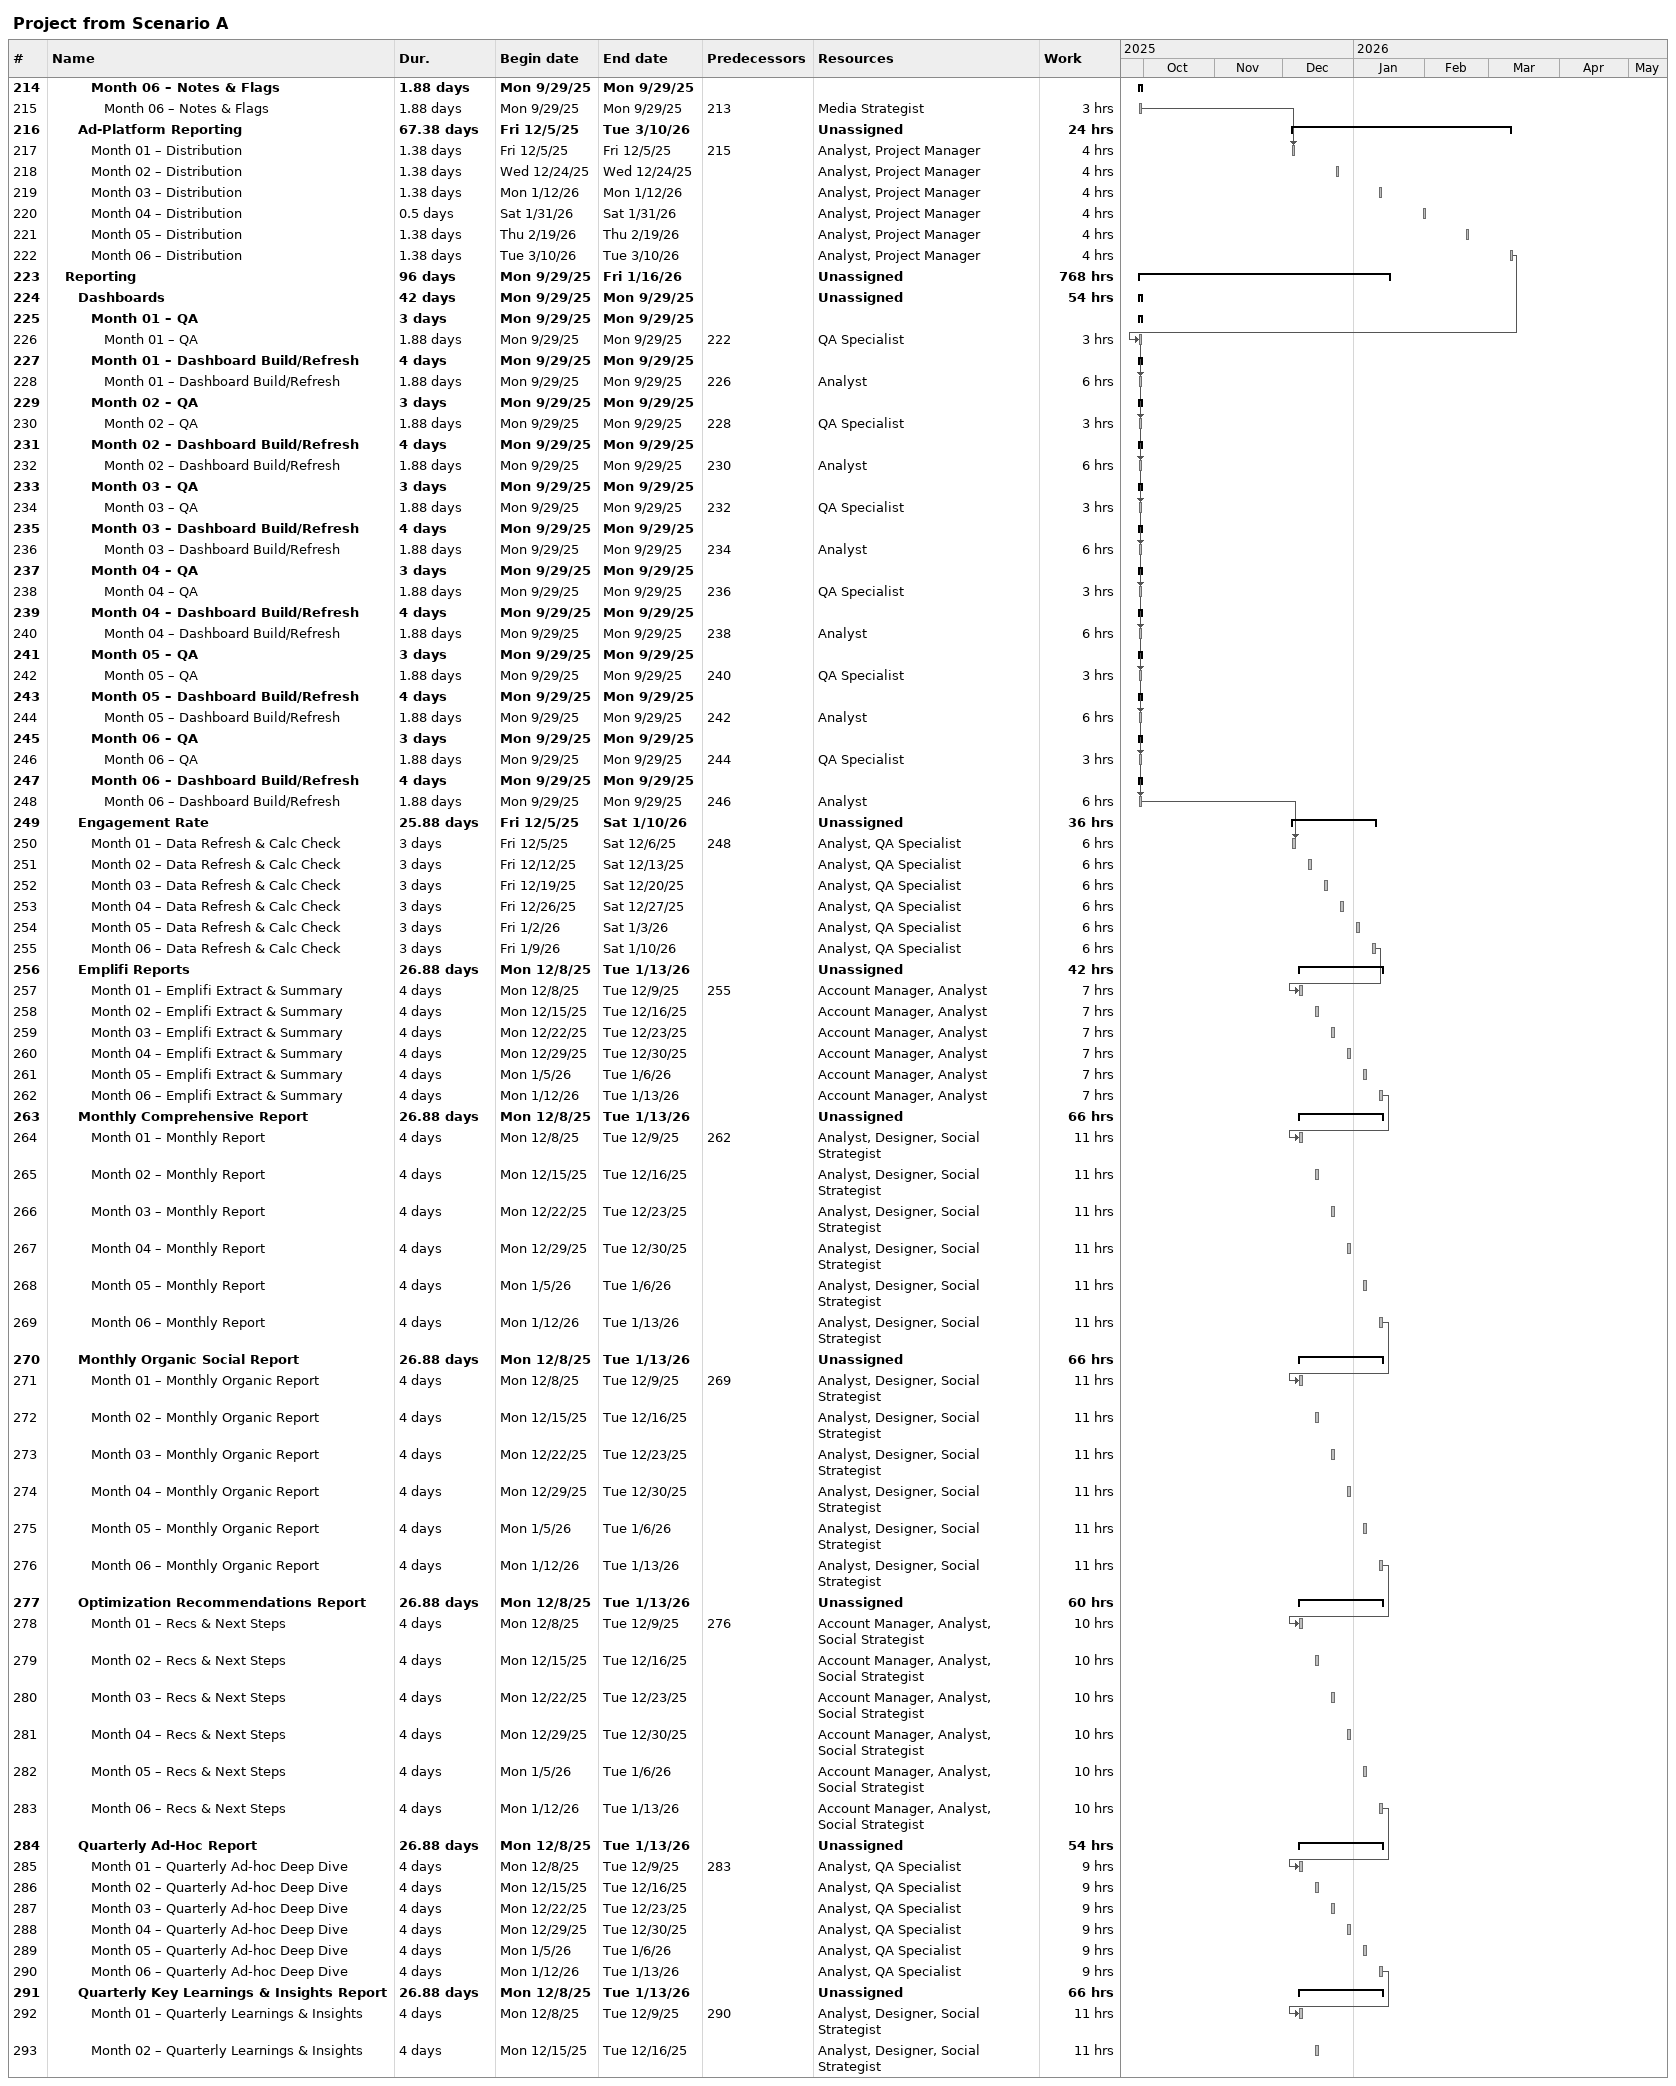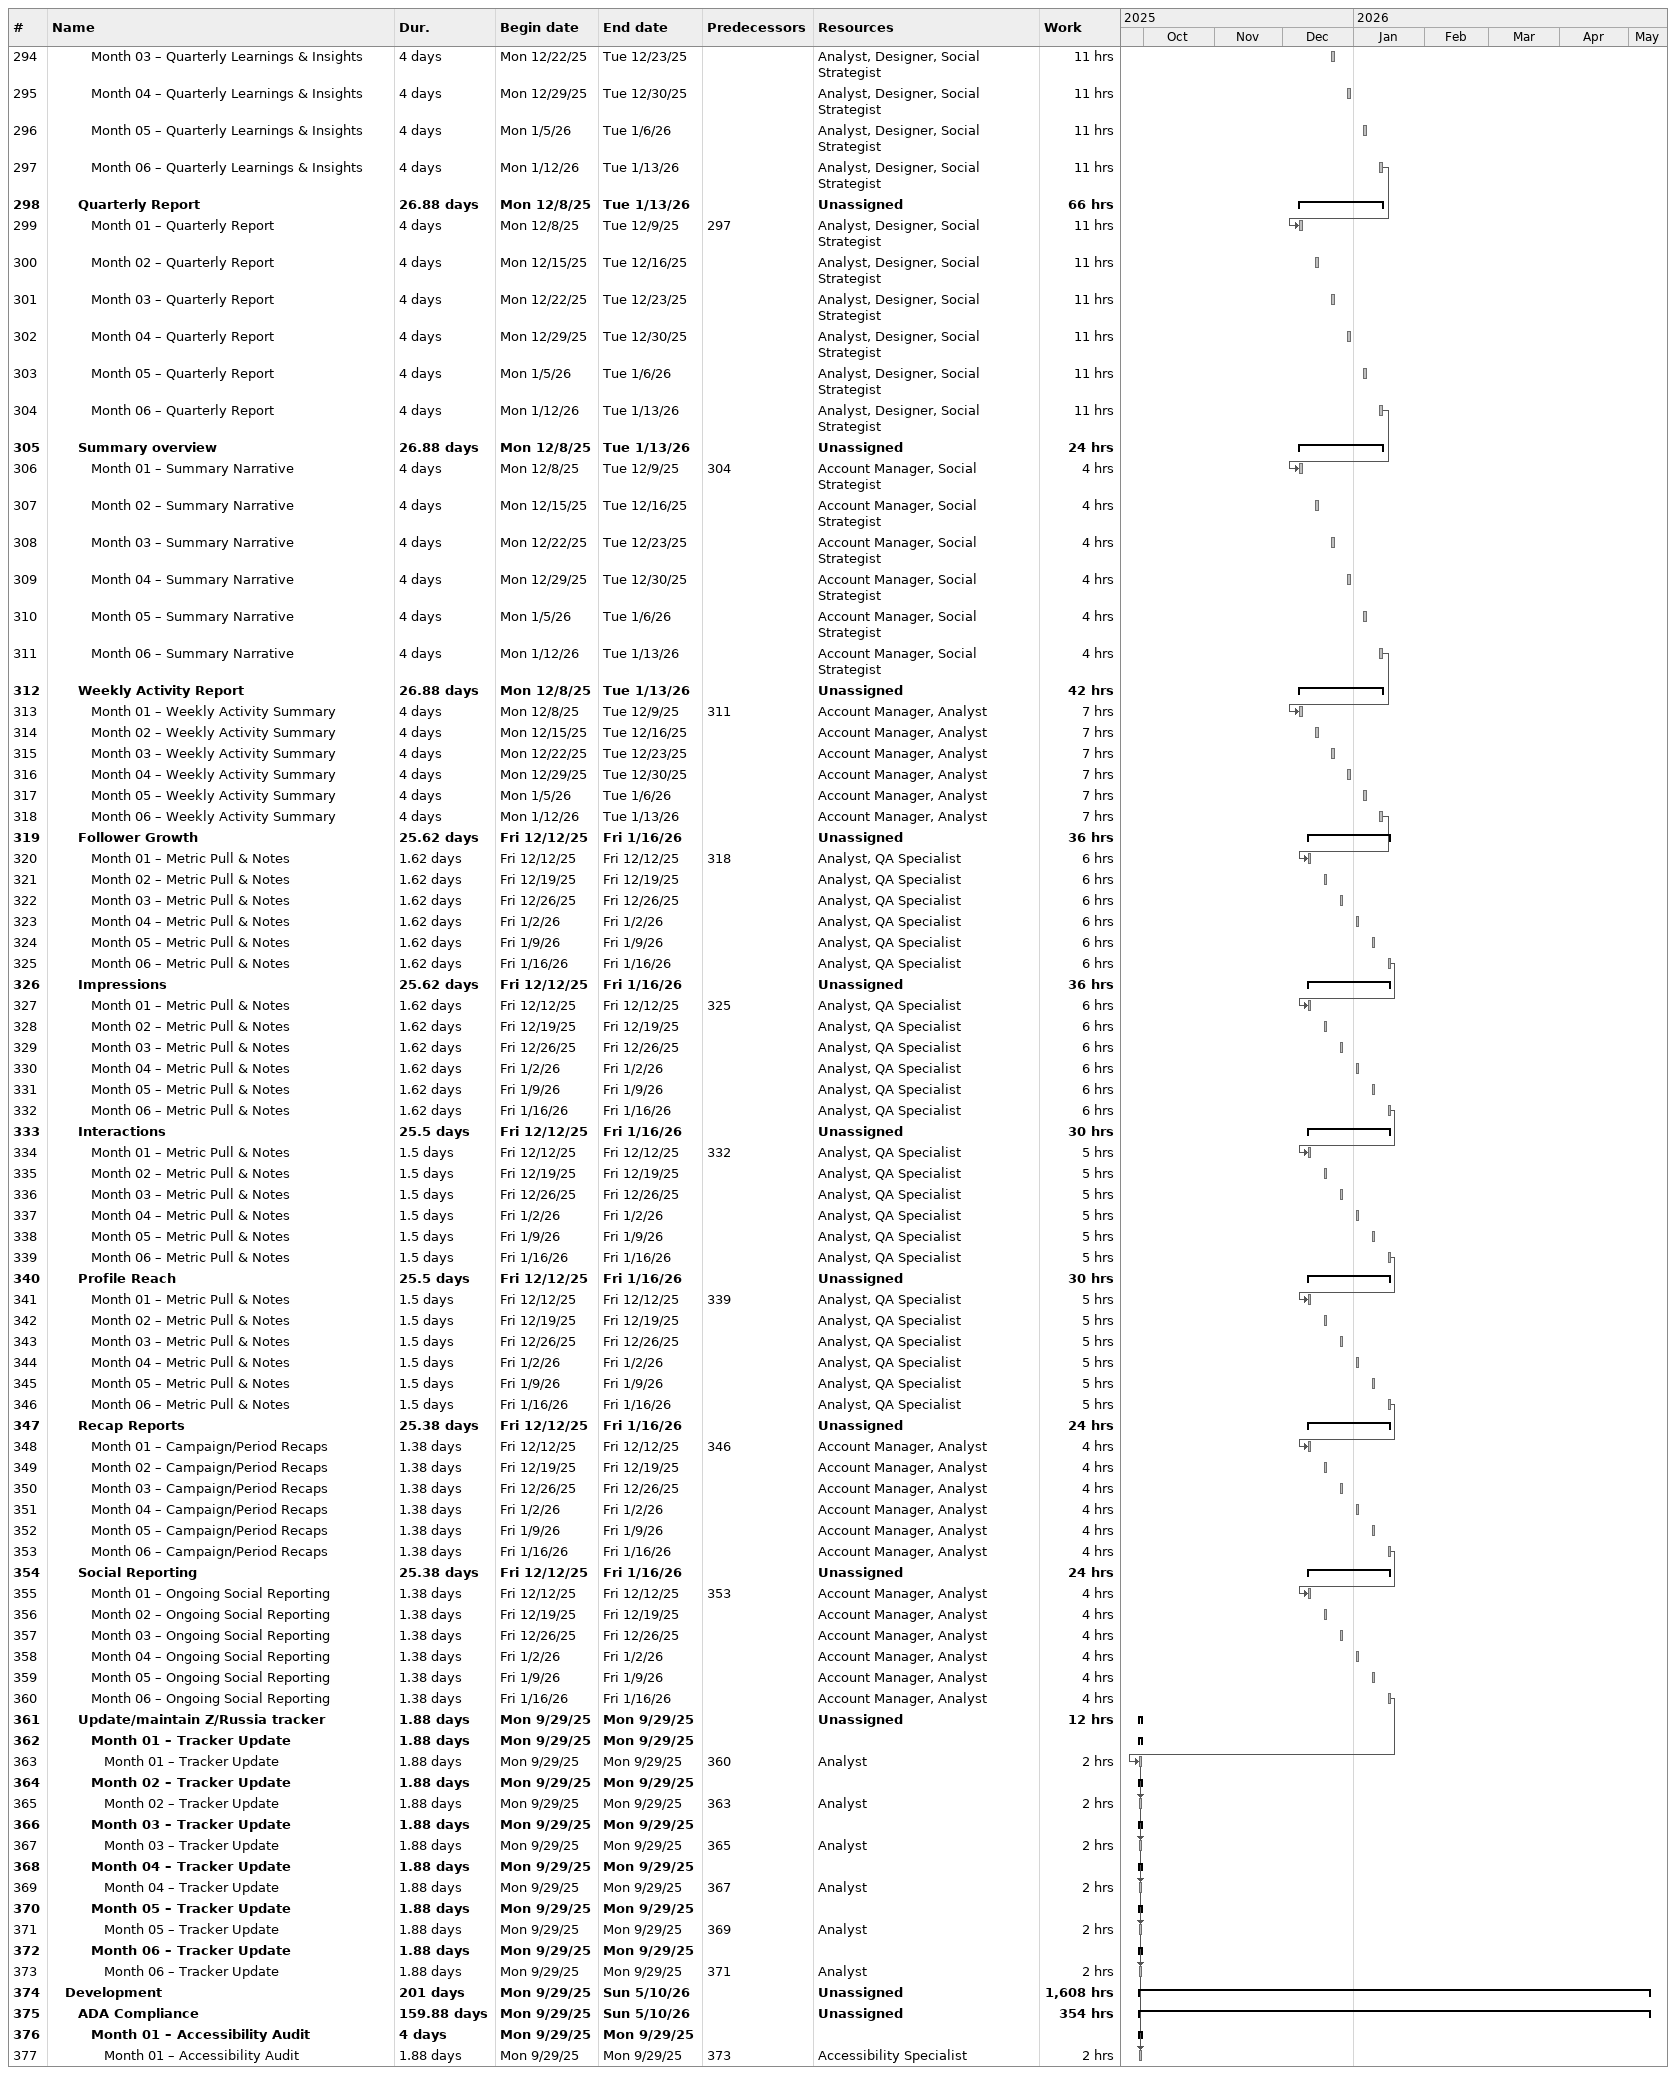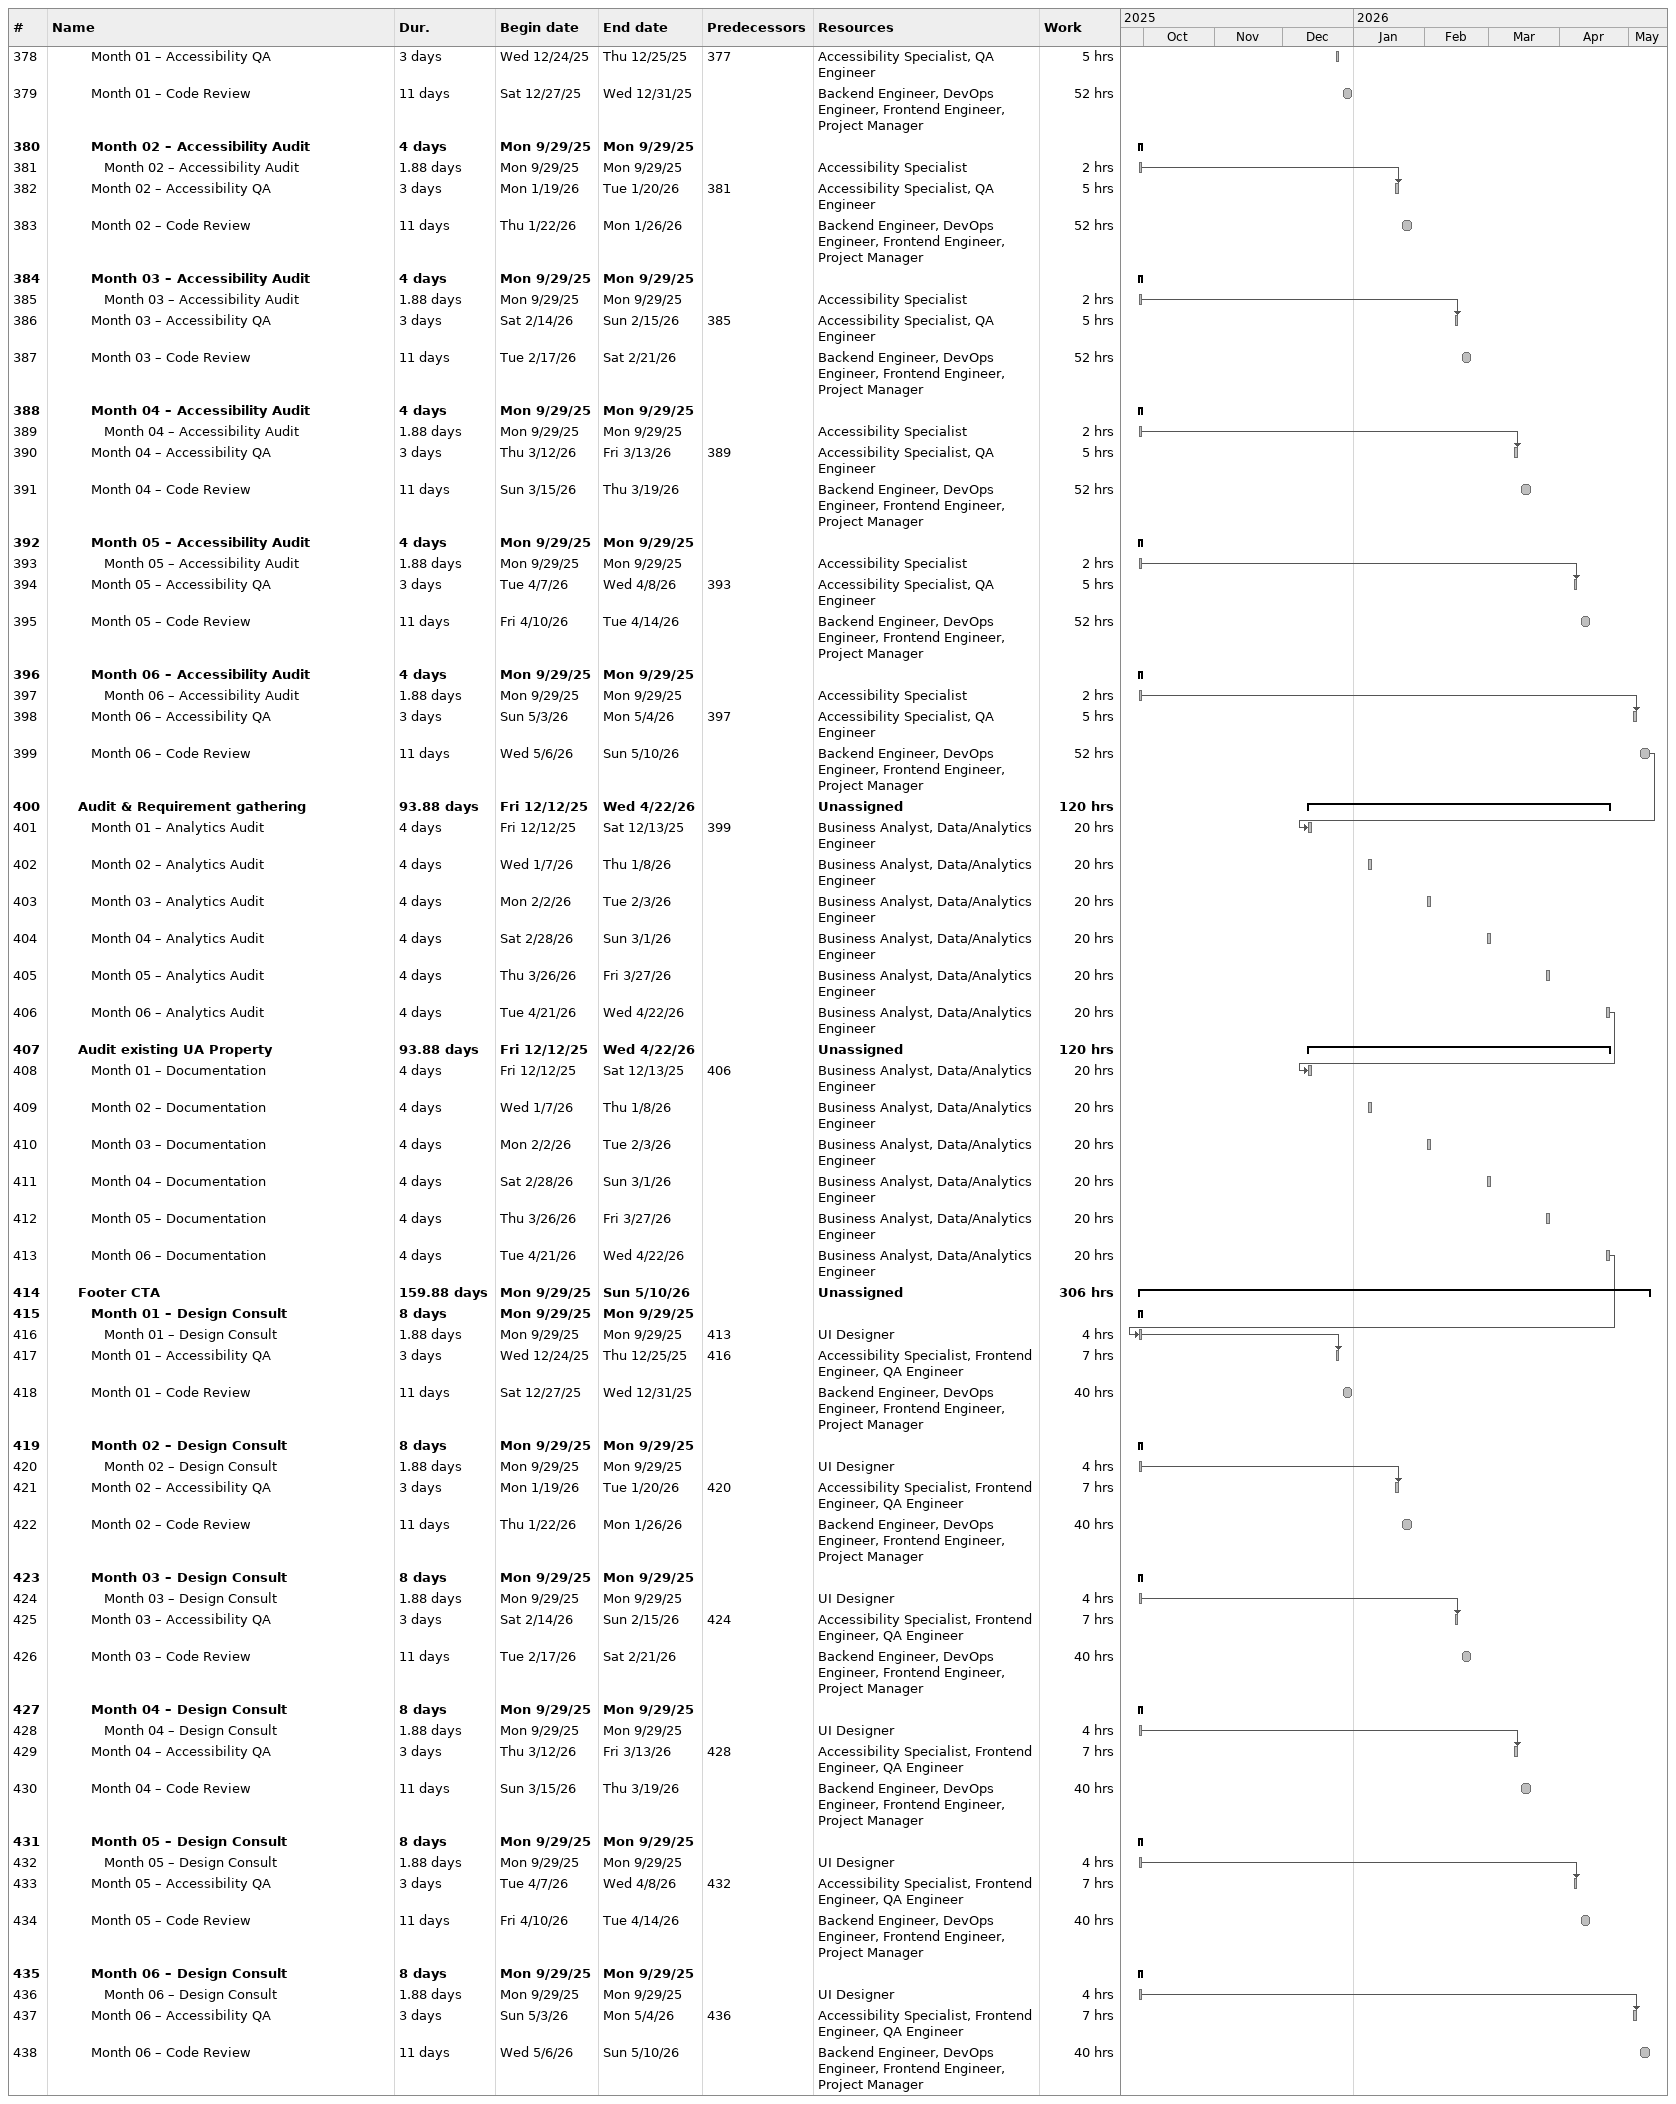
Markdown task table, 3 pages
Project from Scenario A

| ID | Level | Task | Duration | Start | Finish | Predecessors | Resources | Work (h) |
|---|---|---|---|---|---|---|---|---|
| 214 | 4 | **Month 06 – Notes & Flags** | 1.88d | 2025-09-29 | 2025-09-29 |  |  |  |
| 215 | 5 | Month 06 – Notes & Flags | 1.88d | 2025-09-29 | 2025-09-29 | 213 | Media Strategist | 3 |
| 216 | 3 | **Ad-Platform Reporting** | 67.38d | 2025-12-05 | 2026-03-10 |  | Unassigned | 24 |
| 217 | 4 | Month 01 – Distribution | 1.38d | 2025-12-05 | 2025-12-05 | 215 | Analyst, Project Manager | 4 |
| 218 | 4 | Month 02 – Distribution | 1.38d | 2025-12-24 | 2025-12-24 |  | Analyst, Project Manager | 4 |
| 219 | 4 | Month 03 – Distribution | 1.38d | 2026-01-12 | 2026-01-12 |  | Analyst, Project Manager | 4 |
| 220 | 4 | Month 04 – Distribution | 0.5d | 2026-01-31 | 2026-01-31 |  | Analyst, Project Manager | 4 |
| 221 | 4 | Month 05 – Distribution | 1.38d | 2026-02-19 | 2026-02-19 |  | Analyst, Project Manager | 4 |
| 222 | 4 | Month 06 – Distribution | 1.38d | 2026-03-10 | 2026-03-10 |  | Analyst, Project Manager | 4 |
| 223 | 2 | **Reporting** | 96d | 2025-09-29 | 2026-01-16 |  | Unassigned | 768 |
| 224 | 3 | **Dashboards** | 42d | 2025-09-29 | 2025-09-29 |  | Unassigned | 54 |
| 225 | 4 | **Month 01 – QA** | 3d | 2025-09-29 | 2025-09-29 |  |  |  |
| 226 | 5 | Month 01 – QA | 1.88d | 2025-09-29 | 2025-09-29 | 222 | QA Specialist | 3 |
| 227 | 4 | **Month 01 – Dashboard Build/Refresh** | 4d | 2025-09-29 | 2025-09-29 |  |  |  |
| 228 | 5 | Month 01 – Dashboard Build/Refresh | 1.88d | 2025-09-29 | 2025-09-29 | 226 | Analyst | 6 |
| 229 | 4 | **Month 02 – QA** | 3d | 2025-09-29 | 2025-09-29 |  |  |  |
| 230 | 5 | Month 02 – QA | 1.88d | 2025-09-29 | 2025-09-29 | 228 | QA Specialist | 3 |
| 231 | 4 | **Month 02 – Dashboard Build/Refresh** | 4d | 2025-09-29 | 2025-09-29 |  |  |  |
| 232 | 5 | Month 02 – Dashboard Build/Refresh | 1.88d | 2025-09-29 | 2025-09-29 | 230 | Analyst | 6 |
| 233 | 4 | **Month 03 – QA** | 3d | 2025-09-29 | 2025-09-29 |  |  |  |
| 234 | 5 | Month 03 – QA | 1.88d | 2025-09-29 | 2025-09-29 | 232 | QA Specialist | 3 |
| 235 | 4 | **Month 03 – Dashboard Build/Refresh** | 4d | 2025-09-29 | 2025-09-29 |  |  |  |
| 236 | 5 | Month 03 – Dashboard Build/Refresh | 1.88d | 2025-09-29 | 2025-09-29 | 234 | Analyst | 6 |
| 237 | 4 | **Month 04 – QA** | 3d | 2025-09-29 | 2025-09-29 |  |  |  |
| 238 | 5 | Month 04 – QA | 1.88d | 2025-09-29 | 2025-09-29 | 236 | QA Specialist | 3 |
| 239 | 4 | **Month 04 – Dashboard Build/Refresh** | 4d | 2025-09-29 | 2025-09-29 |  |  |  |
| 240 | 5 | Month 04 – Dashboard Build/Refresh | 1.88d | 2025-09-29 | 2025-09-29 | 238 | Analyst | 6 |
| 241 | 4 | **Month 05 – QA** | 3d | 2025-09-29 | 2025-09-29 |  |  |  |
| 242 | 5 | Month 05 – QA | 1.88d | 2025-09-29 | 2025-09-29 | 240 | QA Specialist | 3 |
| 243 | 4 | **Month 05 – Dashboard Build/Refresh** | 4d | 2025-09-29 | 2025-09-29 |  |  |  |
| 244 | 5 | Month 05 – Dashboard Build/Refresh | 1.88d | 2025-09-29 | 2025-09-29 | 242 | Analyst | 6 |
| 245 | 4 | **Month 06 – QA** | 3d | 2025-09-29 | 2025-09-29 |  |  |  |
| 246 | 5 | Month 06 – QA | 1.88d | 2025-09-29 | 2025-09-29 | 244 | QA Specialist | 3 |
| 247 | 4 | **Month 06 – Dashboard Build/Refresh** | 4d | 2025-09-29 | 2025-09-29 |  |  |  |
| 248 | 5 | Month 06 – Dashboard Build/Refresh | 1.88d | 2025-09-29 | 2025-09-29 | 246 | Analyst | 6 |
| 249 | 3 | **Engagement Rate** | 25.88d | 2025-12-05 | 2026-01-10 |  | Unassigned | 36 |
| 250 | 4 | Month 01 – Data Refresh & Calc Check | 3d | 2025-12-05 | 2025-12-06 | 248 | Analyst, QA Specialist | 6 |
| 251 | 4 | Month 02 – Data Refresh & Calc Check | 3d | 2025-12-12 | 2025-12-13 |  | Analyst, QA Specialist | 6 |
| 252 | 4 | Month 03 – Data Refresh & Calc Check | 3d | 2025-12-19 | 2025-12-20 |  | Analyst, QA Specialist | 6 |
| 253 | 4 | Month 04 – Data Refresh & Calc Check | 3d | 2025-12-26 | 2025-12-27 |  | Analyst, QA Specialist | 6 |
| 254 | 4 | Month 05 – Data Refresh & Calc Check | 3d | 2026-01-02 | 2026-01-03 |  | Analyst, QA Specialist | 6 |
| 255 | 4 | Month 06 – Data Refresh & Calc Check | 3d | 2026-01-09 | 2026-01-10 |  | Analyst, QA Specialist | 6 |
| 256 | 3 | **Emplifi Reports** | 26.88d | 2025-12-08 | 2026-01-13 |  | Unassigned | 42 |
| 257 | 4 | Month 01 – Emplifi Extract & Summary | 4d | 2025-12-08 | 2025-12-09 | 255 | Account Manager, Analyst | 7 |
| 258 | 4 | Month 02 – Emplifi Extract & Summary | 4d | 2025-12-15 | 2025-12-16 |  | Account Manager, Analyst | 7 |
| 259 | 4 | Month 03 – Emplifi Extract & Summary | 4d | 2025-12-22 | 2025-12-23 |  | Account Manager, Analyst | 7 |
| 260 | 4 | Month 04 – Emplifi Extract & Summary | 4d | 2025-12-29 | 2025-12-30 |  | Account Manager, Analyst | 7 |
| 261 | 4 | Month 05 – Emplifi Extract & Summary | 4d | 2026-01-05 | 2026-01-06 |  | Account Manager, Analyst | 7 |
| 262 | 4 | Month 06 – Emplifi Extract & Summary | 4d | 2026-01-12 | 2026-01-13 |  | Account Manager, Analyst | 7 |
| 263 | 3 | **Monthly Comprehensive Report** | 26.88d | 2025-12-08 | 2026-01-13 |  | Unassigned | 66 |
| 264 | 4 | Month 01 – Monthly Report | 4d | 2025-12-08 | 2025-12-09 | 262 | Analyst, Designer, Social Strategist | 11 |
| 265 | 4 | Month 02 – Monthly Report | 4d | 2025-12-15 | 2025-12-16 |  | Analyst, Designer, Social Strategist | 11 |
| 266 | 4 | Month 03 – Monthly Report | 4d | 2025-12-22 | 2025-12-23 |  | Analyst, Designer, Social Strategist | 11 |
| 267 | 4 | Month 04 – Monthly Report | 4d | 2025-12-29 | 2025-12-30 |  | Analyst, Designer, Social Strategist | 11 |
| 268 | 4 | Month 05 – Monthly Report | 4d | 2026-01-05 | 2026-01-06 |  | Analyst, Designer, Social Strategist | 11 |
| 269 | 4 | Month 06 – Monthly Report | 4d | 2026-01-12 | 2026-01-13 |  | Analyst, Designer, Social Strategist | 11 |
| 270 | 3 | **Monthly Organic Social Report** | 26.88d | 2025-12-08 | 2026-01-13 |  | Unassigned | 66 |
| 271 | 4 | Month 01 – Monthly Organic Report | 4d | 2025-12-08 | 2025-12-09 | 269 | Analyst, Designer, Social Strategist | 11 |
| 272 | 4 | Month 02 – Monthly Organic Report | 4d | 2025-12-15 | 2025-12-16 |  | Analyst, Designer, Social Strategist | 11 |
| 273 | 4 | Month 03 – Monthly Organic Report | 4d | 2025-12-22 | 2025-12-23 |  | Analyst, Designer, Social Strategist | 11 |
| 274 | 4 | Month 04 – Monthly Organic Report | 4d | 2025-12-29 | 2025-12-30 |  | Analyst, Designer, Social Strategist | 11 |
| 275 | 4 | Month 05 – Monthly Organic Report | 4d | 2026-01-05 | 2026-01-06 |  | Analyst, Designer, Social Strategist | 11 |
| 276 | 4 | Month 06 – Monthly Organic Report | 4d | 2026-01-12 | 2026-01-13 |  | Analyst, Designer, Social Strategist | 11 |
| 277 | 3 | **Optimization Recommendations Report** | 26.88d | 2025-12-08 | 2026-01-13 |  | Unassigned | 60 |
| 278 | 4 | Month 01 – Recs & Next Steps | 4d | 2025-12-08 | 2025-12-09 | 276 | Account Manager, Analyst, Social Strategist | 10 |
| 279 | 4 | Month 02 – Recs & Next Steps | 4d | 2025-12-15 | 2025-12-16 |  | Account Manager, Analyst, Social Strategist | 10 |
| 280 | 4 | Month 03 – Recs & Next Steps | 4d | 2025-12-22 | 2025-12-23 |  | Account Manager, Analyst, Social Strategist | 10 |
| 281 | 4 | Month 04 – Recs & Next Steps | 4d | 2025-12-29 | 2025-12-30 |  | Account Manager, Analyst, Social Strategist | 10 |
| 282 | 4 | Month 05 – Recs & Next Steps | 4d | 2026-01-05 | 2026-01-06 |  | Account Manager, Analyst, Social Strategist | 10 |
| 283 | 4 | Month 06 – Recs & Next Steps | 4d | 2026-01-12 | 2026-01-13 |  | Account Manager, Analyst, Social Strategist | 10 |
| 284 | 3 | **Quarterly Ad-Hoc Report** | 26.88d | 2025-12-08 | 2026-01-13 |  | Unassigned | 54 |
| 285 | 4 | Month 01 – Quarterly Ad-hoc Deep Dive | 4d | 2025-12-08 | 2025-12-09 | 283 | Analyst, QA Specialist | 9 |
| 286 | 4 | Month 02 – Quarterly Ad-hoc Deep Dive | 4d | 2025-12-15 | 2025-12-16 |  | Analyst, QA Specialist | 9 |
| 287 | 4 | Month 03 – Quarterly Ad-hoc Deep Dive | 4d | 2025-12-22 | 2025-12-23 |  | Analyst, QA Specialist | 9 |
| 288 | 4 | Month 04 – Quarterly Ad-hoc Deep Dive | 4d | 2025-12-29 | 2025-12-30 |  | Analyst, QA Specialist | 9 |
| 289 | 4 | Month 05 – Quarterly Ad-hoc Deep Dive | 4d | 2026-01-05 | 2026-01-06 |  | Analyst, QA Specialist | 9 |
| 290 | 4 | Month 06 – Quarterly Ad-hoc Deep Dive | 4d | 2026-01-12 | 2026-01-13 |  | Analyst, QA Specialist | 9 |
| 291 | 3 | **Quarterly Key Learnings & Insights Report** | 26.88d | 2025-12-08 | 2026-01-13 |  | Unassigned | 66 |
| 292 | 4 | Month 01 – Quarterly Learnings & Insights | 4d | 2025-12-08 | 2025-12-09 | 290 | Analyst, Designer, Social Strategist | 11 |
| 293 | 4 | Month 02 – Quarterly Learnings & Insights | 4d | 2025-12-15 | 2025-12-16 |  | Analyst, Designer, Social Strategist | 11 |
| 294 | 4 | Month 03 – Quarterly Learnings & Insights | 4d | 2025-12-22 | 2025-12-23 |  | Analyst, Designer, Social Strategist | 11 |
| 295 | 4 | Month 04 – Quarterly Learnings & Insights | 4d | 2025-12-29 | 2025-12-30 |  | Analyst, Designer, Social Strategist | 11 |
| 296 | 4 | Month 05 – Quarterly Learnings & Insights | 4d | 2026-01-05 | 2026-01-06 |  | Analyst, Designer, Social Strategist | 11 |
| 297 | 4 | Month 06 – Quarterly Learnings & Insights | 4d | 2026-01-12 | 2026-01-13 |  | Analyst, Designer, Social Strategist | 11 |
| 298 | 3 | **Quarterly Report** | 26.88d | 2025-12-08 | 2026-01-13 |  | Unassigned | 66 |
| 299 | 4 | Month 01 – Quarterly Report | 4d | 2025-12-08 | 2025-12-09 | 297 | Analyst, Designer, Social Strategist | 11 |
| 300 | 4 | Month 02 – Quarterly Report | 4d | 2025-12-15 | 2025-12-16 |  | Analyst, Designer, Social Strategist | 11 |
| 301 | 4 | Month 03 – Quarterly Report | 4d | 2025-12-22 | 2025-12-23 |  | Analyst, Designer, Social Strategist | 11 |
| 302 | 4 | Month 04 – Quarterly Report | 4d | 2025-12-29 | 2025-12-30 |  | Analyst, Designer, Social Strategist | 11 |
| 303 | 4 | Month 05 – Quarterly Report | 4d | 2026-01-05 | 2026-01-06 |  | Analyst, Designer, Social Strategist | 11 |
| 304 | 4 | Month 06 – Quarterly Report | 4d | 2026-01-12 | 2026-01-13 |  | Analyst, Designer, Social Strategist | 11 |
| 305 | 3 | **Summary overview** | 26.88d | 2025-12-08 | 2026-01-13 |  | Unassigned | 24 |
| 306 | 4 | Month 01 – Summary Narrative | 4d | 2025-12-08 | 2025-12-09 | 304 | Account Manager, Social Strategist | 4 |
| 307 | 4 | Month 02 – Summary Narrative | 4d | 2025-12-15 | 2025-12-16 |  | Account Manager, Social Strategist | 4 |
| 308 | 4 | Month 03 – Summary Narrative | 4d | 2025-12-22 | 2025-12-23 |  | Account Manager, Social Strategist | 4 |
| 309 | 4 | Month 04 – Summary Narrative | 4d | 2025-12-29 | 2025-12-30 |  | Account Manager, Social Strategist | 4 |
| 310 | 4 | Month 05 – Summary Narrative | 4d | 2026-01-05 | 2026-01-06 |  | Account Manager, Social Strategist | 4 |
| 311 | 4 | Month 06 – Summary Narrative | 4d | 2026-01-12 | 2026-01-13 |  | Account Manager, Social Strategist | 4 |
| 312 | 3 | **Weekly Activity Report** | 26.88d | 2025-12-08 | 2026-01-13 |  | Unassigned | 42 |
| 313 | 4 | Month 01 – Weekly Activity Summary | 4d | 2025-12-08 | 2025-12-09 | 311 | Account Manager, Analyst | 7 |
| 314 | 4 | Month 02 – Weekly Activity Summary | 4d | 2025-12-15 | 2025-12-16 |  | Account Manager, Analyst | 7 |
| 315 | 4 | Month 03 – Weekly Activity Summary | 4d | 2025-12-22 | 2025-12-23 |  | Account Manager, Analyst | 7 |
| 316 | 4 | Month 04 – Weekly Activity Summary | 4d | 2025-12-29 | 2025-12-30 |  | Account Manager, Analyst | 7 |
| 317 | 4 | Month 05 – Weekly Activity Summary | 4d | 2026-01-05 | 2026-01-06 |  | Account Manager, Analyst | 7 |
| 318 | 4 | Month 06 – Weekly Activity Summary | 4d | 2026-01-12 | 2026-01-13 |  | Account Manager, Analyst | 7 |
| 319 | 3 | **Follower Growth** | 25.62d | 2025-12-12 | 2026-01-16 |  | Unassigned | 36 |
| 320 | 4 | Month 01 – Metric Pull & Notes | 1.62d | 2025-12-12 | 2025-12-12 | 318 | Analyst, QA Specialist | 6 |
| 321 | 4 | Month 02 – Metric Pull & Notes | 1.62d | 2025-12-19 | 2025-12-19 |  | Analyst, QA Specialist | 6 |
| 322 | 4 | Month 03 – Metric Pull & Notes | 1.62d | 2025-12-26 | 2025-12-26 |  | Analyst, QA Specialist | 6 |
| 323 | 4 | Month 04 – Metric Pull & Notes | 1.62d | 2026-01-02 | 2026-01-02 |  | Analyst, QA Specialist | 6 |
| 324 | 4 | Month 05 – Metric Pull & Notes | 1.62d | 2026-01-09 | 2026-01-09 |  | Analyst, QA Specialist | 6 |
| 325 | 4 | Month 06 – Metric Pull & Notes | 1.62d | 2026-01-16 | 2026-01-16 |  | Analyst, QA Specialist | 6 |
| 326 | 3 | **Impressions** | 25.62d | 2025-12-12 | 2026-01-16 |  | Unassigned | 36 |
| 327 | 4 | Month 01 – Metric Pull & Notes | 1.62d | 2025-12-12 | 2025-12-12 | 325 | Analyst, QA Specialist | 6 |
| 328 | 4 | Month 02 – Metric Pull & Notes | 1.62d | 2025-12-19 | 2025-12-19 |  | Analyst, QA Specialist | 6 |
| 329 | 4 | Month 03 – Metric Pull & Notes | 1.62d | 2025-12-26 | 2025-12-26 |  | Analyst, QA Specialist | 6 |
| 330 | 4 | Month 04 – Metric Pull & Notes | 1.62d | 2026-01-02 | 2026-01-02 |  | Analyst, QA Specialist | 6 |
| 331 | 4 | Month 05 – Metric Pull & Notes | 1.62d | 2026-01-09 | 2026-01-09 |  | Analyst, QA Specialist | 6 |
| 332 | 4 | Month 06 – Metric Pull & Notes | 1.62d | 2026-01-16 | 2026-01-16 |  | Analyst, QA Specialist | 6 |
| 333 | 3 | **Interactions** | 25.5d | 2025-12-12 | 2026-01-16 |  | Unassigned | 30 |
| 334 | 4 | Month 01 – Metric Pull & Notes | 1.5d | 2025-12-12 | 2025-12-12 | 332 | Analyst, QA Specialist | 5 |
| 335 | 4 | Month 02 – Metric Pull & Notes | 1.5d | 2025-12-19 | 2025-12-19 |  | Analyst, QA Specialist | 5 |
| 336 | 4 | Month 03 – Metric Pull & Notes | 1.5d | 2025-12-26 | 2025-12-26 |  | Analyst, QA Specialist | 5 |
| 337 | 4 | Month 04 – Metric Pull & Notes | 1.5d | 2026-01-02 | 2026-01-02 |  | Analyst, QA Specialist | 5 |
| 338 | 4 | Month 05 – Metric Pull & Notes | 1.5d | 2026-01-09 | 2026-01-09 |  | Analyst, QA Specialist | 5 |
| 339 | 4 | Month 06 – Metric Pull & Notes | 1.5d | 2026-01-16 | 2026-01-16 |  | Analyst, QA Specialist | 5 |
| 340 | 3 | **Profile Reach** | 25.5d | 2025-12-12 | 2026-01-16 |  | Unassigned | 30 |
| 341 | 4 | Month 01 – Metric Pull & Notes | 1.5d | 2025-12-12 | 2025-12-12 | 339 | Analyst, QA Specialist | 5 |
| 342 | 4 | Month 02 – Metric Pull & Notes | 1.5d | 2025-12-19 | 2025-12-19 |  | Analyst, QA Specialist | 5 |
| 343 | 4 | Month 03 – Metric Pull & Notes | 1.5d | 2025-12-26 | 2025-12-26 |  | Analyst, QA Specialist | 5 |
| 344 | 4 | Month 04 – Metric Pull & Notes | 1.5d | 2026-01-02 | 2026-01-02 |  | Analyst, QA Specialist | 5 |
| 345 | 4 | Month 05 – Metric Pull & Notes | 1.5d | 2026-01-09 | 2026-01-09 |  | Analyst, QA Specialist | 5 |
| 346 | 4 | Month 06 – Metric Pull & Notes | 1.5d | 2026-01-16 | 2026-01-16 |  | Analyst, QA Specialist | 5 |
| 347 | 3 | **Recap Reports** | 25.38d | 2025-12-12 | 2026-01-16 |  | Unassigned | 24 |
| 348 | 4 | Month 01 – Campaign/Period Recaps | 1.38d | 2025-12-12 | 2025-12-12 | 346 | Account Manager, Analyst | 4 |
| 349 | 4 | Month 02 – Campaign/Period Recaps | 1.38d | 2025-12-19 | 2025-12-19 |  | Account Manager, Analyst | 4 |
| 350 | 4 | Month 03 – Campaign/Period Recaps | 1.38d | 2025-12-26 | 2025-12-26 |  | Account Manager, Analyst | 4 |
| 351 | 4 | Month 04 – Campaign/Period Recaps | 1.38d | 2026-01-02 | 2026-01-02 |  | Account Manager, Analyst | 4 |
| 352 | 4 | Month 05 – Campaign/Period Recaps | 1.38d | 2026-01-09 | 2026-01-09 |  | Account Manager, Analyst | 4 |
| 353 | 4 | Month 06 – Campaign/Period Recaps | 1.38d | 2026-01-16 | 2026-01-16 |  | Account Manager, Analyst | 4 |
| 354 | 3 | **Social Reporting** | 25.38d | 2025-12-12 | 2026-01-16 |  | Unassigned | 24 |
| 355 | 4 | Month 01 – Ongoing Social Reporting | 1.38d | 2025-12-12 | 2025-12-12 | 353 | Account Manager, Analyst | 4 |
| 356 | 4 | Month 02 – Ongoing Social Reporting | 1.38d | 2025-12-19 | 2025-12-19 |  | Account Manager, Analyst | 4 |
| 357 | 4 | Month 03 – Ongoing Social Reporting | 1.38d | 2025-12-26 | 2025-12-26 |  | Account Manager, Analyst | 4 |
| 358 | 4 | Month 04 – Ongoing Social Reporting | 1.38d | 2026-01-02 | 2026-01-02 |  | Account Manager, Analyst | 4 |
| 359 | 4 | Month 05 – Ongoing Social Reporting | 1.38d | 2026-01-09 | 2026-01-09 |  | Account Manager, Analyst | 4 |
| 360 | 4 | Month 06 – Ongoing Social Reporting | 1.38d | 2026-01-16 | 2026-01-16 |  | Account Manager, Analyst | 4 |
| 361 | 3 | **Update/maintain Z/Russia tracker** | 1.88d | 2025-09-29 | 2025-09-29 |  | Unassigned | 12 |
| 362 | 4 | **Month 01 – Tracker Update** | 1.88d | 2025-09-29 | 2025-09-29 |  |  |  |
| 363 | 5 | Month 01 – Tracker Update | 1.88d | 2025-09-29 | 2025-09-29 | 360 | Analyst | 2 |
| 364 | 4 | **Month 02 – Tracker Update** | 1.88d | 2025-09-29 | 2025-09-29 |  |  |  |
| 365 | 5 | Month 02 – Tracker Update | 1.88d | 2025-09-29 | 2025-09-29 | 363 | Analyst | 2 |
| 366 | 4 | **Month 03 – Tracker Update** | 1.88d | 2025-09-29 | 2025-09-29 |  |  |  |
| 367 | 5 | Month 03 – Tracker Update | 1.88d | 2025-09-29 | 2025-09-29 | 365 | Analyst | 2 |
| 368 | 4 | **Month 04 – Tracker Update** | 1.88d | 2025-09-29 | 2025-09-29 |  |  |  |
| 369 | 5 | Month 04 – Tracker Update | 1.88d | 2025-09-29 | 2025-09-29 | 367 | Analyst | 2 |
| 370 | 4 | **Month 05 – Tracker Update** | 1.88d | 2025-09-29 | 2025-09-29 |  |  |  |
| 371 | 5 | Month 05 – Tracker Update | 1.88d | 2025-09-29 | 2025-09-29 | 369 | Analyst | 2 |
| 372 | 4 | **Month 06 – Tracker Update** | 1.88d | 2025-09-29 | 2025-09-29 |  |  |  |
| 373 | 5 | Month 06 – Tracker Update | 1.88d | 2025-09-29 | 2025-09-29 | 371 | Analyst | 2 |
| 374 | 2 | **Development** | 201d | 2025-09-29 | 2026-05-10 |  | Unassigned | 1608 |
| 375 | 3 | **ADA Compliance** | 159.88d | 2025-09-29 | 2026-05-10 |  | Unassigned | 354 |
| 376 | 4 | **Month 01 – Accessibility Audit** | 4d | 2025-09-29 | 2025-09-29 |  |  |  |
| 377 | 5 | Month 01 – Accessibility Audit | 1.88d | 2025-09-29 | 2025-09-29 | 373 | Accessibility Specialist | 2 |
| 378 | 4 | Month 01 – Accessibility QA | 3d | 2025-12-24 | 2025-12-25 | 377 | Accessibility Specialist, QA Engineer | 5 |
| 379 | 4 | Month 01 – Code Review | 11d | 2025-12-27 | 2025-12-31 |  | Backend Engineer, DevOps Engineer, Frontend Engineer, Project Manager | 52 |
| 380 | 4 | **Month 02 – Accessibility Audit** | 4d | 2025-09-29 | 2025-09-29 |  |  |  |
| 381 | 5 | Month 02 – Accessibility Audit | 1.88d | 2025-09-29 | 2025-09-29 |  | Accessibility Specialist | 2 |
| 382 | 4 | Month 02 – Accessibility QA | 3d | 2026-01-19 | 2026-01-20 | 381 | Accessibility Specialist, QA Engineer | 5 |
| 383 | 4 | Month 02 – Code Review | 11d | 2026-01-22 | 2026-01-26 |  | Backend Engineer, DevOps Engineer, Frontend Engineer, Project Manager | 52 |
| 384 | 4 | **Month 03 – Accessibility Audit** | 4d | 2025-09-29 | 2025-09-29 |  |  |  |
| 385 | 5 | Month 03 – Accessibility Audit | 1.88d | 2025-09-29 | 2025-09-29 |  | Accessibility Specialist | 2 |
| 386 | 4 | Month 03 – Accessibility QA | 3d | 2026-02-14 | 2026-02-15 | 385 | Accessibility Specialist, QA Engineer | 5 |
| 387 | 4 | Month 03 – Code Review | 11d | 2026-02-17 | 2026-02-21 |  | Backend Engineer, DevOps Engineer, Frontend Engineer, Project Manager | 52 |
| 388 | 4 | **Month 04 – Accessibility Audit** | 4d | 2025-09-29 | 2025-09-29 |  |  |  |
| 389 | 5 | Month 04 – Accessibility Audit | 1.88d | 2025-09-29 | 2025-09-29 |  | Accessibility Specialist | 2 |
| 390 | 4 | Month 04 – Accessibility QA | 3d | 2026-03-12 | 2026-03-13 | 389 | Accessibility Specialist, QA Engineer | 5 |
| 391 | 4 | Month 04 – Code Review | 11d | 2026-03-15 | 2026-03-19 |  | Backend Engineer, DevOps Engineer, Frontend Engineer, Project Manager | 52 |
| 392 | 4 | **Month 05 – Accessibility Audit** | 4d | 2025-09-29 | 2025-09-29 |  |  |  |
| 393 | 5 | Month 05 – Accessibility Audit | 1.88d | 2025-09-29 | 2025-09-29 |  | Accessibility Specialist | 2 |
| 394 | 4 | Month 05 – Accessibility QA | 3d | 2026-04-07 | 2026-04-08 | 393 | Accessibility Specialist, QA Engineer | 5 |
| 395 | 4 | Month 05 – Code Review | 11d | 2026-04-10 | 2026-04-14 |  | Backend Engineer, DevOps Engineer, Frontend Engineer, Project Manager | 52 |
| 396 | 4 | **Month 06 – Accessibility Audit** | 4d | 2025-09-29 | 2025-09-29 |  |  |  |
| 397 | 5 | Month 06 – Accessibility Audit | 1.88d | 2025-09-29 | 2025-09-29 |  | Accessibility Specialist | 2 |
| 398 | 4 | Month 06 – Accessibility QA | 3d | 2026-05-03 | 2026-05-04 | 397 | Accessibility Specialist, QA Engineer | 5 |
| 399 | 4 | Month 06 – Code Review | 11d | 2026-05-06 | 2026-05-10 |  | Backend Engineer, DevOps Engineer, Frontend Engineer, Project Manager | 52 |
| 400 | 3 | **Audit & Requirement gathering** | 93.88d | 2025-12-12 | 2026-04-22 |  | Unassigned | 120 |
| 401 | 4 | Month 01 – Analytics Audit | 4d | 2025-12-12 | 2025-12-13 | 399 | Business Analyst, Data/Analytics Engineer | 20 |
| 402 | 4 | Month 02 – Analytics Audit | 4d | 2026-01-07 | 2026-01-08 |  | Business Analyst, Data/Analytics Engineer | 20 |
| 403 | 4 | Month 03 – Analytics Audit | 4d | 2026-02-02 | 2026-02-03 |  | Business Analyst, Data/Analytics Engineer | 20 |
| 404 | 4 | Month 04 – Analytics Audit | 4d | 2026-02-28 | 2026-03-01 |  | Business Analyst, Data/Analytics Engineer | 20 |
| 405 | 4 | Month 05 – Analytics Audit | 4d | 2026-03-26 | 2026-03-27 |  | Business Analyst, Data/Analytics Engineer | 20 |
| 406 | 4 | Month 06 – Analytics Audit | 4d | 2026-04-21 | 2026-04-22 |  | Business Analyst, Data/Analytics Engineer | 20 |
| 407 | 3 | **Audit existing UA Property** | 93.88d | 2025-12-12 | 2026-04-22 |  | Unassigned | 120 |
| 408 | 4 | Month 01 – Documentation | 4d | 2025-12-12 | 2025-12-13 | 406 | Business Analyst, Data/Analytics Engineer | 20 |
| 409 | 4 | Month 02 – Documentation | 4d | 2026-01-07 | 2026-01-08 |  | Business Analyst, Data/Analytics Engineer | 20 |
| 410 | 4 | Month 03 – Documentation | 4d | 2026-02-02 | 2026-02-03 |  | Business Analyst, Data/Analytics Engineer | 20 |
| 411 | 4 | Month 04 – Documentation | 4d | 2026-02-28 | 2026-03-01 |  | Business Analyst, Data/Analytics Engineer | 20 |
| 412 | 4 | Month 05 – Documentation | 4d | 2026-03-26 | 2026-03-27 |  | Business Analyst, Data/Analytics Engineer | 20 |
| 413 | 4 | Month 06 – Documentation | 4d | 2026-04-21 | 2026-04-22 |  | Business Analyst, Data/Analytics Engineer | 20 |
| 414 | 3 | **Footer CTA** | 159.88d | 2025-09-29 | 2026-05-10 |  | Unassigned | 306 |
| 415 | 4 | **Month 01 – Design Consult** | 8d | 2025-09-29 | 2025-09-29 |  |  |  |
| 416 | 5 | Month 01 – Design Consult | 1.88d | 2025-09-29 | 2025-09-29 | 413 | UI Designer | 4 |
| 417 | 4 | Month 01 – Accessibility QA | 3d | 2025-12-24 | 2025-12-25 | 416 | Accessibility Specialist, Frontend Engineer, QA Engineer | 7 |
| 418 | 4 | Month 01 – Code Review | 11d | 2025-12-27 | 2025-12-31 |  | Backend Engineer, DevOps Engineer, Frontend Engineer, Project Manager | 40 |
| 419 | 4 | **Month 02 – Design Consult** | 8d | 2025-09-29 | 2025-09-29 |  |  |  |
| 420 | 5 | Month 02 – Design Consult | 1.88d | 2025-09-29 | 2025-09-29 |  | UI Designer | 4 |
| 421 | 4 | Month 02 – Accessibility QA | 3d | 2026-01-19 | 2026-01-20 | 420 | Accessibility Specialist, Frontend Engineer, QA Engineer | 7 |
| 422 | 4 | Month 02 – Code Review | 11d | 2026-01-22 | 2026-01-26 |  | Backend Engineer, DevOps Engineer, Frontend Engineer, Project Manager | 40 |
| 423 | 4 | **Month 03 – Design Consult** | 8d | 2025-09-29 | 2025-09-29 |  |  |  |
| 424 | 5 | Month 03 – Design Consult | 1.88d | 2025-09-29 | 2025-09-29 |  | UI Designer | 4 |
| 425 | 4 | Month 03 – Accessibility QA | 3d | 2026-02-14 | 2026-02-15 | 424 | Accessibility Specialist, Frontend Engineer, QA Engineer | 7 |
| 426 | 4 | Month 03 – Code Review | 11d | 2026-02-17 | 2026-02-21 |  | Backend Engineer, DevOps Engineer, Frontend Engineer, Project Manager | 40 |
| 427 | 4 | **Month 04 – Design Consult** | 8d | 2025-09-29 | 2025-09-29 |  |  |  |
| 428 | 5 | Month 04 – Design Consult | 1.88d | 2025-09-29 | 2025-09-29 |  | UI Designer | 4 |
| 429 | 4 | Month 04 – Accessibility QA | 3d | 2026-03-12 | 2026-03-13 | 428 | Accessibility Specialist, Frontend Engineer, QA Engineer | 7 |
| 430 | 4 | Month 04 – Code Review | 11d | 2026-03-15 | 2026-03-19 |  | Backend Engineer, DevOps Engineer, Frontend Engineer, Project Manager | 40 |
| 431 | 4 | **Month 05 – Design Consult** | 8d | 2025-09-29 | 2025-09-29 |  |  |  |
| 432 | 5 | Month 05 – Design Consult | 1.88d | 2025-09-29 | 2025-09-29 |  | UI Designer | 4 |
| 433 | 4 | Month 05 – Accessibility QA | 3d | 2026-04-07 | 2026-04-08 | 432 | Accessibility Specialist, Frontend Engineer, QA Engineer | 7 |
| 434 | 4 | Month 05 – Code Review | 11d | 2026-04-10 | 2026-04-14 |  | Backend Engineer, DevOps Engineer, Frontend Engineer, Project Manager | 40 |
| 435 | 4 | **Month 06 – Design Consult** | 8d | 2025-09-29 | 2025-09-29 |  |  |  |
| 436 | 5 | Month 06 – Design Consult | 1.88d | 2025-09-29 | 2025-09-29 |  | UI Designer | 4 |
| 437 | 4 | Month 06 – Accessibility QA | 3d | 2026-05-03 | 2026-05-04 | 436 | Accessibility Specialist, Frontend Engineer, QA Engineer | 7 |
| 438 | 4 | Month 06 – Code Review | 11d | 2026-05-06 | 2026-05-10 |  | Backend Engineer, DevOps Engineer, Frontend Engineer, Project Manager | 40 |
